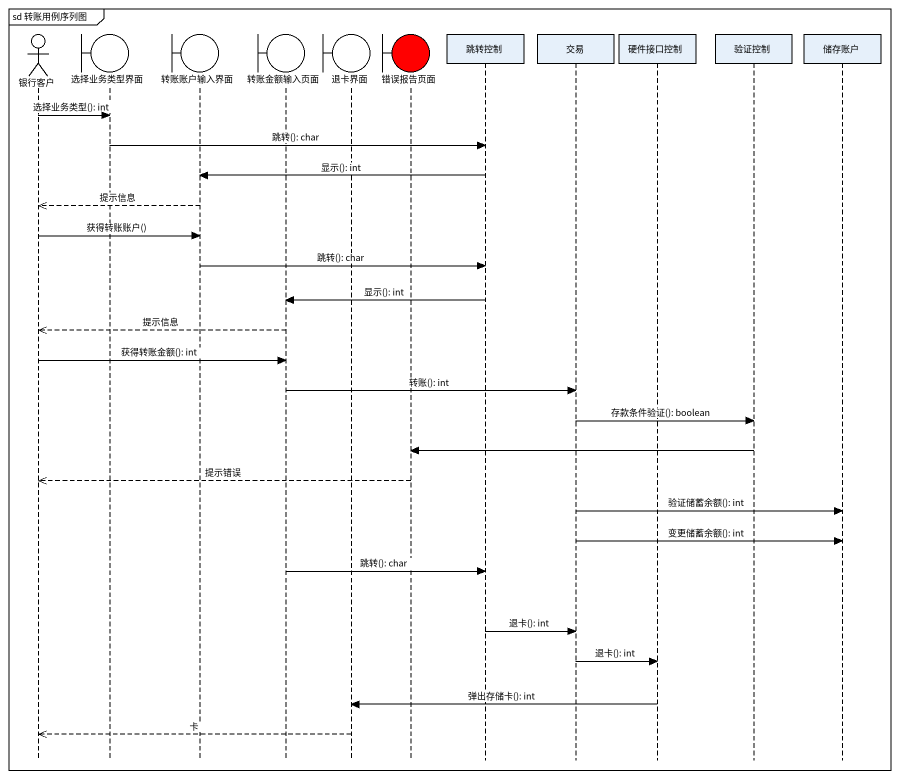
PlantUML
@startuml
mainframe sd 转账用例序列图
hide footbox
actor 银行客户
boundary 选择业务类型界面
boundary 转账账户输入界面
boundary 转账金额输入页面
boundary 退卡界面
boundary 错误报告页面 #FF0000
participant 跳转控制
participant 交易
participant 硬件接口控制
participant 验证控制
participant 储存账户

银行客户 -> 选择业务类型界面 : 选择业务类型(): int
选择业务类型界面 -> 跳转控制 : 跳转(): char
跳转控制 -> 转账账户输入界面 : 显示(): int
转账账户输入界面 -->> 银行客户 : 提示信息
银行客户 -> 转账账户输入界面 : 获得转账账户()
转账账户输入界面 -> 跳转控制 : 跳转(): char
跳转控制 -> 转账金额输入页面 : 显示(): int
转账金额输入页面 -->> 银行客户 : 提示信息
银行客户 -> 转账金额输入页面 : 获得转账金额(): int
转账金额输入页面 -> 交易 : 转账(): int
交易 -> 验证控制 : 存款条件验证(): boolean
验证控制 -> 错误报告页面
错误报告页面 -->> 银行客户 : 提示错误
交易 -> 储存账户 : 验证储蓄余额(): int
交易 -> 储存账户 : 变更储蓄余额(): int
转账金额输入页面 -> 跳转控制 : 跳转(): char
跳转控制 -> 交易 : 退卡(): int
交易 -> 硬件接口控制 : 退卡(): int
硬件接口控制 -> 退卡界面 : 弹出存储卡(): int
退卡界面 -->> 银行客户 : 卡
@enduml
